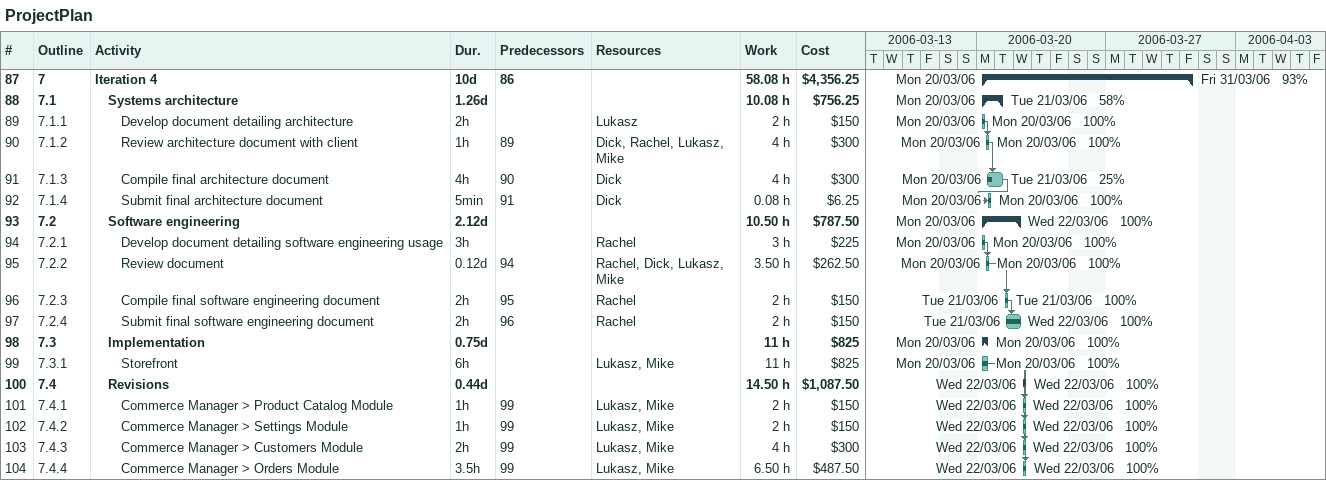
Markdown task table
ProjectPlan

| ID | WBS | Task | Duration | Start | Finish | Predecessors | Resources | % complete | Work (h) | Cost ($) |
|---|---|---|---|---|---|---|---|---|---|---|
| 87 | 7 | **Iteration 4** | 10d | 2006-03-20 | 2006-03-31 | 86 |  | 93 | 58.08 | 4356.25 |
| 88 | 7.1 | **Systems architecture** | 1.26d | 2006-03-20 | 2006-03-21 |  |  | 58 | 10.08 | 756.25 |
| 89 | 7.1.1 | Develop document detailing architecture | 2h | 2006-03-20 | 2006-03-20 |  | Lukasz | 100 | 2 | 150 |
| 90 | 7.1.2 | Review architecture document with client | 1h | 2006-03-20 | 2006-03-20 | 89 | Dick, Rachel, Lukasz, Mike | 100 | 4 | 300 |
| 91 | 7.1.3 | Compile final architecture document | 4h | 2006-03-20 | 2006-03-21 | 90 | Dick | 25 | 4 | 300 |
| 92 | 7.1.4 | Submit final architecture document | 5min | 2006-03-20 | 2006-03-20 | 91 | Dick | 100 | 0.08 | 6.25 |
| 93 | 7.2 | **Software engineering** | 2.12d | 2006-03-20 | 2006-03-22 |  |  | 100 | 10.50 | 787.50 |
| 94 | 7.2.1 | Develop document detailing software engineering usage | 3h | 2006-03-20 | 2006-03-20 |  | Rachel | 100 | 3 | 225 |
| 95 | 7.2.2 | Review document | 0.12d | 2006-03-20 | 2006-03-20 | 94 | Rachel, Dick, Lukasz, Mike | 100 | 3.50 | 262.50 |
| 96 | 7.2.3 | Compile final software engineering document | 2h | 2006-03-21 | 2006-03-21 | 95 | Rachel | 100 | 2 | 150 |
| 97 | 7.2.4 | Submit final software engineering document | 2h | 2006-03-21 | 2006-03-22 | 96 | Rachel | 100 | 2 | 150 |
| 98 | 7.3 | **Implementation** | 0.75d | 2006-03-20 | 2006-03-20 |  |  | 100 | 11 | 825 |
| 99 | 7.3.1 | Storefront | 6h | 2006-03-20 | 2006-03-20 |  | Lukasz, Mike | 100 | 11 | 825 |
| 100 | 7.4 | **Revisions** | 0.44d | 2006-03-22 | 2006-03-22 |  |  | 100 | 14.50 | 1087.50 |
| 101 | 7.4.1 | Commerce Manager > Product Catalog Module | 1h | 2006-03-22 | 2006-03-22 | 99 | Lukasz, Mike | 100 | 2 | 150 |
| 102 | 7.4.2 | Commerce Manager > Settings Module | 1h | 2006-03-22 | 2006-03-22 | 99 | Lukasz, Mike | 100 | 2 | 150 |
| 103 | 7.4.3 | Commerce Manager > Customers Module | 2h | 2006-03-22 | 2006-03-22 | 99 | Lukasz, Mike | 100 | 4 | 300 |
| 104 | 7.4.4 | Commerce Manager > Orders Module | 3.5h | 2006-03-22 | 2006-03-22 | 99 | Lukasz, Mike | 100 | 6.50 | 487.50 |
